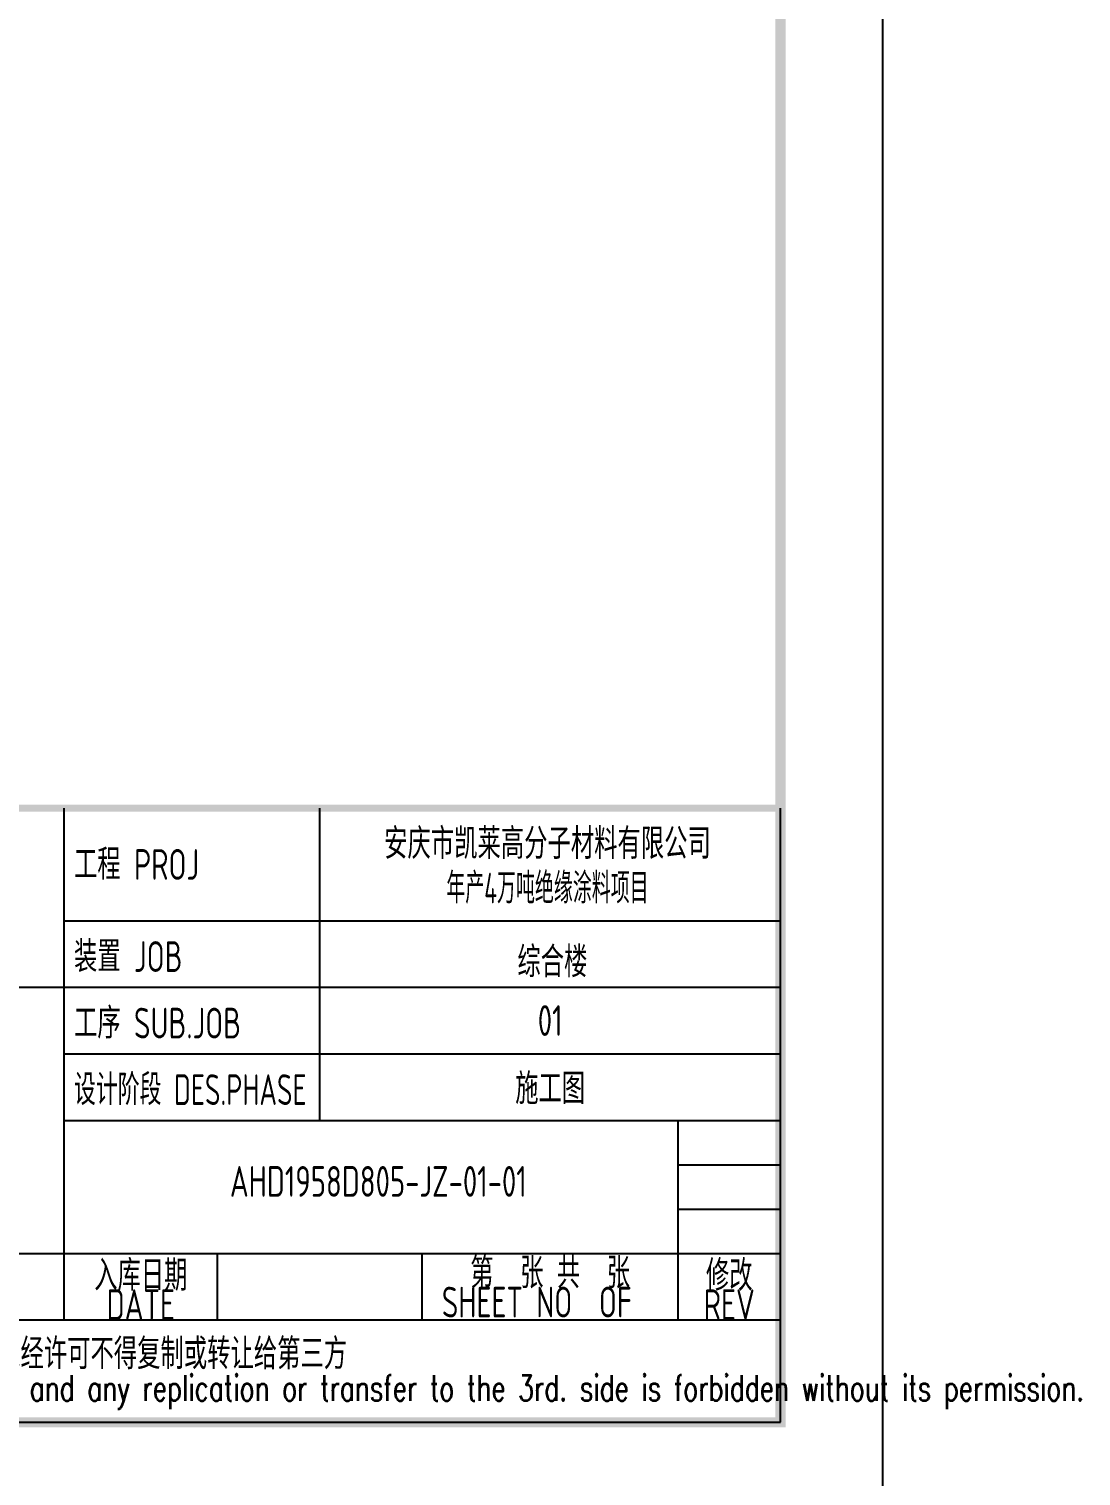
# Model space of a CAD drawing. Extents: x 5904849 to 6011887, y -826029 to -177002.
# Drawn here: x 6001606 to 6011887, y -290973 to -276835 of the extents above; entities that cross this region are included whole.
import ezdxf
from ezdxf.enums import TextEntityAlignment as Align

# ---------------------------------------------------------------- set-up
doc = ezdxf.new("R2010")
doc.units = 0
doc.header["$LTSCALE"] = 1000
doc.header["$MEASUREMENT"] = 0
doc.layers.get('0').update_dxf_attribs({"linetype": 'CONTINUOUS'})
doc.layers.add('PUB_TITLE', color=4, linetype='CONTINUOUS')
doc.styles.add('ECEC_TQ', font='txt_l.shx', dxfattribs={"bigfont": 'hztxt_l.shx'})
doc.styles.add('sceie', font='sceie.shx', dxfattribs={"bigfont": 'sceic.shx'})

msp = doc.modelspace()

# ---------------------------------------------------------------- linework, layer by layer
for p, q in [((6001949.4, -289447.7), (6001949.4, -284447.7)), ((6004449.4, -287497.7), (6004449.4, -284447.7)), ((6008949.4, -290447.7), (6008949.4, -284447.7)), ((6001949.4, -285547.7), (6008949.4, -285547.7)), ((5990949.4, -286197.7), (6001949.4, -286197.7)), ((6001949.4, -286197.7), (6008949.4, -286197.7)), ((6001949.4, -286847.7), (6008949.4, -286847.7)), ((6001949.4, -287497.7), (6008949.4, -287497.7)), ((6007949.4, -289447.7), (6007949.4, -287497.7)), ((6007949.4, -287931), (6008949.4, -287931)), ((6007949.4, -288364.4), (6008949.4, -288364.4)), ((5996449.4, -288797.7), (6008949.4, -288797.7)), ((6003449.4, -289447.7), (6003449.4, -288797.7)), ((6005449.4, -289447.7), (6005449.4, -288797.7)), ((5990949.4, -289447.7), (6008949.4, -289447.7)), ((5990949.4, -290447.7), (6008949.4, -290447.7))]:
    msp.add_line(p, q)
at = {"const_width": 70}
msp.add_lwpolyline([(6008949.4, -284447.7), (5990949.4, -284447.7)], dxfattribs=at)
at = {"layer": 'PUB_TITLE'}
msp.add_lwpolyline([(5904849.4, -291447.7), (6009949.4, -291447.7), (6009949.4, -232047.7), (5904849.4, -232047.7)], close=True, dxfattribs=at)
at = {"layer": 'PUB_TITLE', "const_width": 100}
msp.add_lwpolyline([(5907349.4, -290447.7), (6008949.4, -290447.7), (6008949.4, -233047.7), (5907349.4, -233047.7)], close=True, dxfattribs=at)

# ---------------------------------------------------------------- texts
for s, height, style, width, p in [('安庆市凯莱高分子材料有限公司', 300, 'sceie', 0.8, (6006673.1, -284777.5)), ('年产4万吨绝缘涂料项目', 300, 'sceie', 0.65, (6006673.1, -285212.5)), ('综合楼', 300, 'sceie', 0.8, (6006720.9, -285933.7)), ('01', 300, 'sceie', 0.8, (6006699.4, -286522.7)), ('施工图', 300, 'sceie', 0.8, (6006699.4, -287172.7)), ('第  张 共  张', 300, 'sceie', 0.8, (6006699.4, -288972.7)), ('入库日期', 300, 'sceie', 0.8, (6002699.4, -288997.7)), ('修改', 300, 'sceie', 0.8, (6008449.4, -288997.7)), ('DATE', 300, 'sceie', 0.8, (6002699.4, -289297.7)), ('SHEET NO  OF  ', 300, 'sceie', 0.8, (6006699.4, -289272.7)), ('REV', 300, 'sceie', 0.8, (6008449.4, -289297.7)), ('本文件专有权属安徽华东化工医药工程有限责任公司所有,未经许可不得复制或转让给第三方', 300, 'sceie', 0.8, (6000120.5, -289796.6)), ('The proprietary right of this document belongs to Anhui Huadong Chemical And Medical Engineering  Co.,Ltd.  and any replication or transfer to the 3rd. side is forbidden without its permission. ', 250, 'ECEC_TQ', 0.72, (5999949.4, -290147.7))]:
    msp.add_text(s, height=height, dxfattribs=dict(style=style, width=width)).set_placement(p, align=Align.MIDDLE)
at = {"style": 'sceie'}
for s, width, p in [('工程 PROJ', 0.8, (6002046.2, -285147.7)), ('装置 JOB', 0.8, (6002046.2, -286047.7)), ('工序 SUB.JOB', 0.8, (6002046.2, -286697.7)), ('设计阶段 DES.PHASE', 0.75, (6002046.2, -287347.7))]:
    msp.add_text(s, height=300, dxfattribs=dict(at, width=width)).set_placement(p)
at = {"style": 'sceie', "width": 0.8}
msp.add_attdef('AHD1958D805-JZ-01-01', text='200320-02-040', height=300, dxfattribs=at).set_placement((6005020.1, -288094), align=Align.MIDDLE)

doc.saveas('drawing.dxf')
